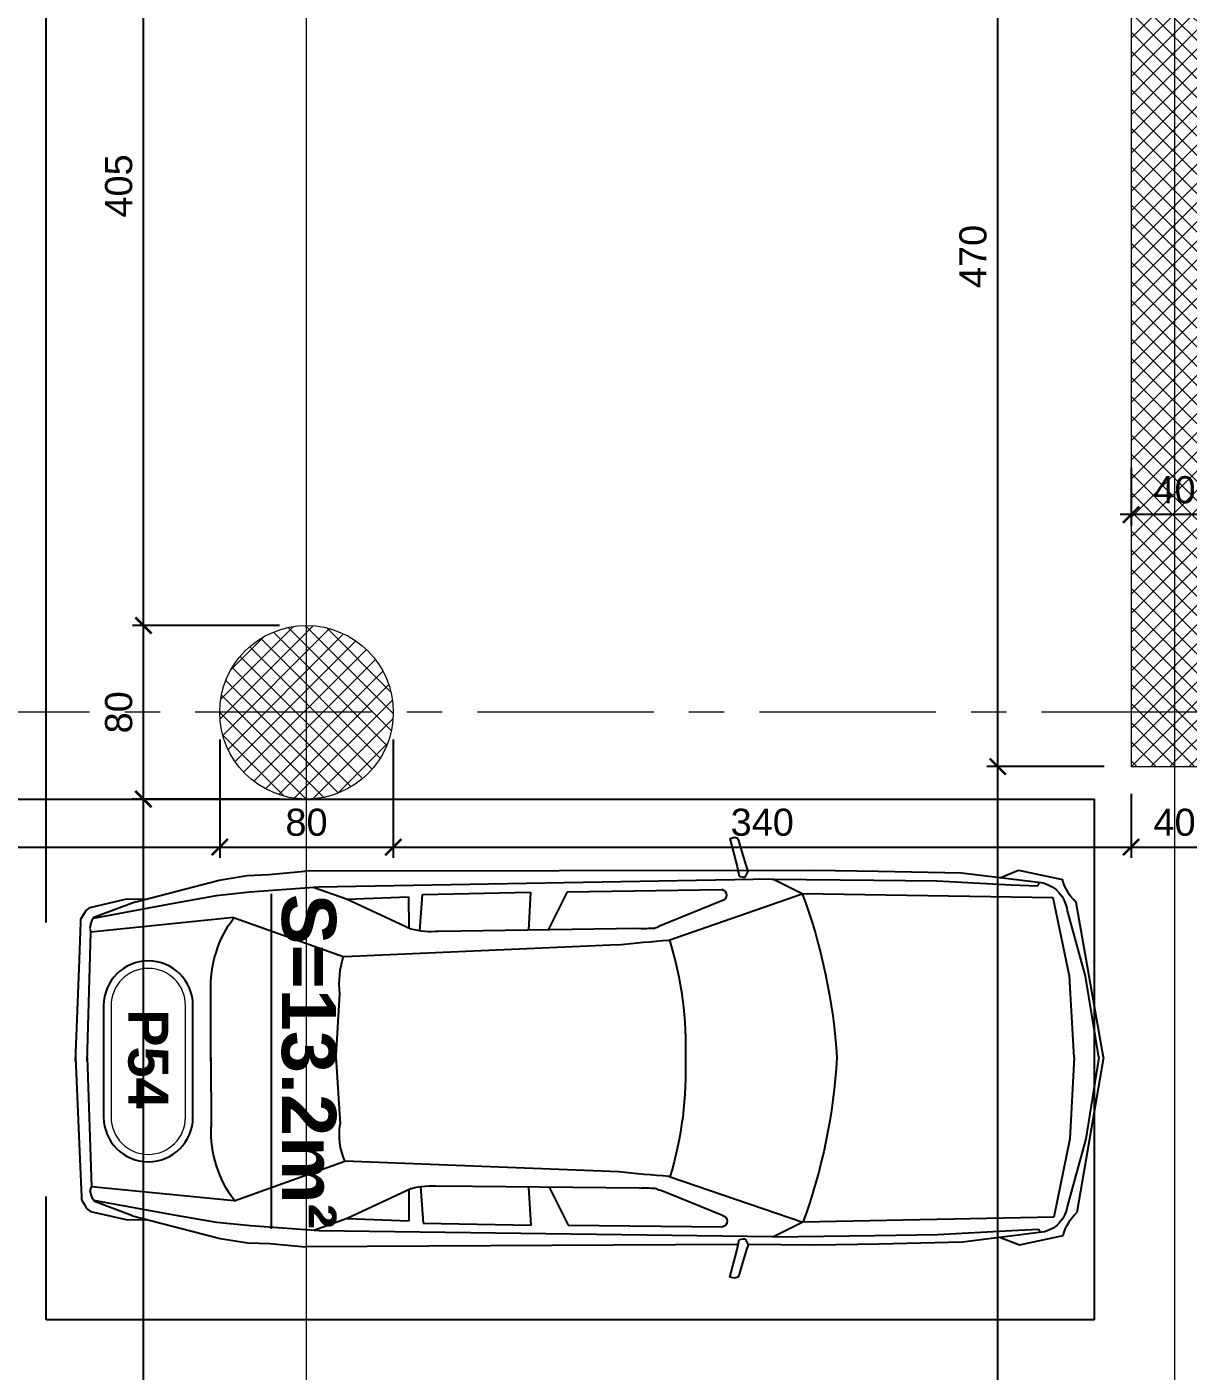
# Model space of a CAD drawing. Header units: centimetres. Extents: x 54080 to 59633, y -55119 to -48218.
# Drawn here: x 58069 to 58604, y -50301 to -49681 of the extents above; entities that cross this region are included whole.
import ezdxf
from ezdxf.enums import TextEntityAlignment as Align

# ---------------------------------------------------------------- set-up
doc = ezdxf.new("R2010")
doc.units = ezdxf.units.CM
doc.header["$LTSCALE"] = 50
doc.header["$MEASUREMENT"] = 0
for name, pattern in [('23486-A01$0${ Chain Double-Dash }', [0]), ('AXES', [2, 1.25, -0.25, 0.25, -0.25]), ('CACHE', [0.375, 0.25, -0.125]), ('CONTINU', [0])]:
    doc.linetypes.add(name, pattern=pattern)
doc.layers.get('0').update_dxf_attribs({"color": 8})
for name, color, linetype in [('AXES', 10, 'AXES'), ('BETON COUPE', 3, 'CONTINU'), ('COTE 50ème', 1, 'Continuous'), ('FINI', 251, 'Continuous'), ('PILIER', 7, 'Continuous'), ('TEXTE', 7, 'Continuous')]:
    doc.layers.add(name, color=color, linetype=linetype)
doc.layers.add('BETON HACHURE', color=253, linetype='Continuous', lineweight=13)
doc.layers.add('MACONNERIE COUPE', color=7, linetype='Continuous', lineweight=30)
doc.layers.add('HORS GEL', color=7, linetype='CACHE', lineweight=15, true_color=0x00661a)
doc.styles.add('BRMNAMES', font='swisseb.ttf', dxfattribs={"height": 20})
doc.styles.add('RS_TEXT_1.50', font='arial.ttf', dxfattribs={"height": 12.5})
doc.styles.add('RS_TXT_50', font='arial.ttf', dxfattribs={"height": 12.5})
doc.dimstyles.new('RS_50CM_LINEAIRE', dxfattribs={"dimscale": 5, "dimtxt": 12.5, "dimasz": 1.5, "dimexe": 1, "dimexo": 2.5, "dimgap": 1, "dimtad": 1, "dimdec": 1, "dimrnd": 0.5, "dimdsep": 46, "dimtxsty": 'RS_TXT_50', "dimblk1": 'ARCHTICK', "dimblk2": 'ARCHTICK', "dimsah": 1, "dimcen": 2.5, "dimdle": 1, "dimclrt": 4, "dimadec": 0, "dimazin": 2, "dimtfac": 1, "dimtdec": 1, "dimtix": 1, "dimtmove": 2, "dimatfit": 3, "dimfxl": 1, "dimtolj": 1, "dimtzin": 0, "dimarcsym": 0})

# ---------------------------------------------------------------- blocks, each defined once
blk = doc.blocks.new('A$C99aa3423')
at = {"layer": 'AXES', "lineweight": 5, "ltscale": 1.3}
blk.add_line((3195, 865), (-1985, 865), dxfattribs=at)
at = {"layer": 'HORS GEL', "linetype": '23486-A01$0${ Chain Double-Dash }', "ltscale": 1.2}
for p, q in [((1995, -1175), (1995, 1580)), ((2395, 1580), (2395, -4150))]:
    blk.add_line(p, q, dxfattribs=at)
blk = doc.blocks.new('_ArchTick')
at = {"color": 0, "linetype": 'ByBlock', "const_width": 0.15}
blk.add_lwpolyline([(-0.5, -0.5), (0.5, 0.5)], dxfattribs=at)
blk = doc.blocks.new('*D1001')
at = {"layer": 'COTE 50ème', "color": 0, "lineweight": -2, "ltscale": 0.5, "transparency": 16777216}
for p, q in [((58122.54, -50637.36), (58122.54, -50032.36)), ((58185.17, -50037.36), (58117.54, -50037.36)), ((58185.17, -50632.36), (58117.54, -50632.36))]:
    blk.add_line(p, q, dxfattribs=at)
at = {"layer": 'Defpoints', "color": 0, "ltscale": 0.5, "transparency": 16777216}
for p in [(58122.54, -50037.36), (58197.67, -50037.36), (58197.67, -50632.36)]:
    blk.add_point(p, dxfattribs=at)
at = {"layer": 'COTE 50ème', "color": 0, "lineweight": -2, "ltscale": 0.5, "transparency": 16777216, "xscale": 7.5, "yscale": 7.5, "zscale": 7.5}
for p, rotation in [((58122.54, -50037.36), 90), ((58122.54, -50632.36), 270)]:
    blk.add_blockref('_ArchTick', p, dxfattribs=dict(at, rotation=rotation))
at = {"layer": 'COTE 50ème', "color": 4, "ltscale": 0.5, "transparency": 16777216, "insert": (58111.16, -50334.86), "char_height": 12.5, "attachment_point": 5, "rotation": 90, "style": 'RS_TXT_50'}
blk.add_mtext('\\A1;595', dxfattribs=at)
blk = doc.blocks.new('*D1002')
at = {"layer": 'COTE 50ème', "color": 0, "lineweight": -2, "ltscale": 0.5, "transparency": 16777216}
for p, q in [((58122.54, -50042.36), (58122.54, -49952.36)), ((58185.17, -49957.36), (58117.54, -49957.36)), ((58185.17, -50037.36), (58117.54, -50037.36))]:
    blk.add_line(p, q, dxfattribs=at)
at = {"layer": 'Defpoints', "color": 0, "ltscale": 0.5, "transparency": 16777216}
for p in [(58122.54, -49957.36), (58197.67, -49957.36), (58197.67, -50037.36)]:
    blk.add_point(p, dxfattribs=at)
at = {"layer": 'COTE 50ème', "color": 0, "lineweight": -2, "ltscale": 0.5, "transparency": 16777216, "xscale": 7.5, "yscale": 7.5, "zscale": 7.5}
for p, rotation in [((58122.54, -49957.36), 90), ((58122.54, -50037.36), 270)]:
    blk.add_blockref('_ArchTick', p, dxfattribs=dict(at, rotation=rotation))
at = {"layer": 'COTE 50ème', "color": 4, "ltscale": 0.5, "transparency": 16777216, "insert": (58111.16, -49997.36), "char_height": 12.5, "attachment_point": 5, "rotation": 90, "style": 'RS_TXT_50'}
blk.add_mtext('\\A1;80', dxfattribs=at)
blk = doc.blocks.new('*D1003')
at = {"layer": 'COTE 50ème', "color": 0, "lineweight": -2, "ltscale": 0.5, "transparency": 16777216}
for p, q in [((58185.17, -49552.22), (58117.54, -49552.22)), ((58122.54, -49962.36), (58122.54, -49547.22)), ((58185.17, -49957.36), (58117.54, -49957.36))]:
    blk.add_line(p, q, dxfattribs=at)
at = {"layer": 'Defpoints', "color": 0, "ltscale": 0.5, "transparency": 16777216}
for p in [(58122.54, -49552.22), (58197.67, -49552.22), (58197.67, -49957.36)]:
    blk.add_point(p, dxfattribs=at)
at = {"layer": 'COTE 50ème', "color": 0, "lineweight": -2, "ltscale": 0.5, "transparency": 16777216, "xscale": 7.5, "yscale": 7.5, "zscale": 7.5}
for p, rotation in [((58122.54, -49552.22), 90), ((58122.54, -49957.36), 270)]:
    blk.add_blockref('_ArchTick', p, dxfattribs=dict(at, rotation=rotation))
at = {"layer": 'COTE 50ème', "color": 4, "ltscale": 0.5, "transparency": 16777216, "insert": (58111.16, -49754.79), "char_height": 12.5, "attachment_point": 5, "rotation": 90, "style": 'RS_TXT_50'}
blk.add_mtext('\\A1;405', dxfattribs=at)
blk = doc.blocks.new('*D1014')
at = {"layer": 'COTE 50ème', "color": 0, "lineweight": -2, "ltscale": 0.5, "transparency": 16777216}
for p, q in [((58516.22, -50652.36), (58516.22, -50017.36)), ((58565.17, -50022.36), (58511.22, -50022.36)), ((58565.17, -50647.36), (58511.22, -50647.36))]:
    blk.add_line(p, q, dxfattribs=at)
at = {"layer": 'Defpoints', "color": 0, "ltscale": 0.5, "transparency": 16777216}
for p in [(58516.22, -50022.36), (58577.67, -50022.36), (58577.67, -50647.36)]:
    blk.add_point(p, dxfattribs=at)
at = {"layer": 'COTE 50ème', "color": 0, "lineweight": -2, "ltscale": 0.5, "transparency": 16777216, "xscale": 7.5, "yscale": 7.5, "zscale": 7.5}
for p, rotation in [((58516.22, -50022.36), 90), ((58516.22, -50647.36), 270)]:
    blk.add_blockref('_ArchTick', p, dxfattribs=dict(at, rotation=rotation))
at = {"layer": 'COTE 50ème', "color": 4, "ltscale": 0.5, "transparency": 16777216, "insert": (58504.84, -50334.86), "char_height": 12.5, "attachment_point": 5, "rotation": 90, "style": 'RS_TXT_50'}
blk.add_mtext('\\A1;625', dxfattribs=at)
blk = doc.blocks.new('*D1015')
at = {"layer": 'COTE 50ème', "color": 0, "lineweight": -2, "ltscale": 0.5, "transparency": 16777216}
for p, q in [((58565.18, -49552.22), (58511.22, -49552.22)), ((58516.22, -50027.36), (58516.22, -49547.22)), ((58565.17, -50022.36), (58511.22, -50022.36))]:
    blk.add_line(p, q, dxfattribs=at)
at = {"layer": 'Defpoints', "color": 0, "ltscale": 0.5, "transparency": 16777216}
for p in [(58516.22, -49552.22), (58577.68, -49552.22), (58577.67, -50022.36)]:
    blk.add_point(p, dxfattribs=at)
at = {"layer": 'COTE 50ème', "color": 0, "lineweight": -2, "ltscale": 0.5, "transparency": 16777216, "xscale": 7.5, "yscale": 7.5, "zscale": 7.5}
for p, rotation in [((58516.22, -49552.22), 90), ((58516.22, -50022.36), 270)]:
    blk.add_blockref('_ArchTick', p, dxfattribs=dict(at, rotation=rotation))
at = {"layer": 'COTE 50ème', "color": 4, "ltscale": 0.5, "transparency": 16777216, "insert": (58504.84, -49787.29), "char_height": 12.5, "attachment_point": 5, "rotation": 90, "style": 'RS_TXT_50'}
blk.add_mtext('\\A1;470', dxfattribs=at)
blk = doc.blocks.new('*D1320')
at = {"layer": 'COTE 50ème', "color": 0, "lineweight": -2, "ltscale": 0.5, "transparency": 16777216}
for p, q in [((58577.67, -49884.72), (58577.67, -49911.24)), ((58617.67, -49884.72), (58617.67, -49911.24)), ((58622.67, -49906.24), (58572.67, -49906.24))]:
    blk.add_line(p, q, dxfattribs=at)
at = {"layer": 'Defpoints', "color": 0, "ltscale": 0.5, "transparency": 16777216}
for p in [(58577.67, -49872.22), (58617.67, -49872.22), (58577.67, -49906.24)]:
    blk.add_point(p, dxfattribs=at)
at = {"layer": 'COTE 50ème', "color": 0, "lineweight": -2, "ltscale": 0.5, "transparency": 16777216, "xscale": 7.5, "yscale": 7.5, "zscale": 7.5, "rotation": 180}
blk.add_blockref('_ArchTick', (58577.67, -49906.24), dxfattribs=at)
at = {"layer": 'COTE 50ème', "color": 0, "lineweight": -2, "ltscale": 0.5, "transparency": 16777216, "xscale": 7.5, "yscale": 7.5, "zscale": 7.5}
blk.add_blockref('_ArchTick', (58617.67, -49906.24), dxfattribs=at)
at = {"layer": 'COTE 50ème', "color": 4, "ltscale": 0.5, "transparency": 16777216, "insert": (58597.67, -49894.86), "char_height": 12.5, "attachment_point": 5, "style": 'RS_TXT_50'}
blk.add_mtext('\\A1;40', dxfattribs=at)
blk = doc.blocks.new('*D1357')
at = {"layer": 'COTE 50ème', "color": 0, "lineweight": -2, "ltscale": 0.5, "transparency": 16777216}
for p, q in [((57612.67, -50009.86), (57612.67, -50064.48)), ((58157.67, -50009.86), (58157.67, -50064.48)), ((57607.67, -50059.48), (58162.67, -50059.48))]:
    blk.add_line(p, q, dxfattribs=at)
at = {"layer": 'Defpoints', "color": 0, "ltscale": 0.5, "transparency": 16777216}
for p in [(57612.67, -49997.36), (58157.67, -49997.36), (58157.67, -50059.48)]:
    blk.add_point(p, dxfattribs=at)
at = {"layer": 'COTE 50ème', "color": 0, "lineweight": -2, "ltscale": 0.5, "transparency": 16777216, "xscale": 7.5, "yscale": 7.5, "zscale": 7.5, "rotation": 180}
blk.add_blockref('_ArchTick', (57612.67, -50059.48), dxfattribs=at)
at = {"layer": 'COTE 50ème', "color": 0, "lineweight": -2, "ltscale": 0.5, "transparency": 16777216, "xscale": 7.5, "yscale": 7.5, "zscale": 7.5}
blk.add_blockref('_ArchTick', (58157.67, -50059.48), dxfattribs=at)
at = {"layer": 'COTE 50ème', "color": 4, "ltscale": 0.5, "transparency": 16777216, "insert": (57885.17, -50048.12), "char_height": 12.5, "attachment_point": 5, "style": 'RS_TXT_50'}
blk.add_mtext('\\A1;545', dxfattribs=at)
blk = doc.blocks.new('*D1358')
at = {"layer": 'COTE 50ème', "color": 0, "lineweight": -2, "ltscale": 0.5, "transparency": 16777216}
for p, q in [((58157.67, -50009.86), (58157.67, -50064.48)), ((58237.67, -50009.86), (58237.67, -50064.48)), ((58152.67, -50059.48), (58242.67, -50059.48))]:
    blk.add_line(p, q, dxfattribs=at)
at = {"layer": 'Defpoints', "color": 0, "ltscale": 0.5, "transparency": 16777216}
for p in [(58157.67, -49997.36), (58237.67, -49997.36), (58237.67, -50059.48)]:
    blk.add_point(p, dxfattribs=at)
at = {"layer": 'COTE 50ème', "color": 0, "lineweight": -2, "ltscale": 0.5, "transparency": 16777216, "xscale": 7.5, "yscale": 7.5, "zscale": 7.5, "rotation": 180}
blk.add_blockref('_ArchTick', (58157.67, -50059.48), dxfattribs=at)
at = {"layer": 'COTE 50ème', "color": 0, "lineweight": -2, "ltscale": 0.5, "transparency": 16777216, "xscale": 7.5, "yscale": 7.5, "zscale": 7.5}
blk.add_blockref('_ArchTick', (58237.67, -50059.48), dxfattribs=at)
at = {"layer": 'COTE 50ème', "color": 4, "ltscale": 0.5, "transparency": 16777216, "insert": (58197.67, -50048.1), "char_height": 12.5, "attachment_point": 5, "style": 'RS_TXT_50'}
blk.add_mtext('\\A1;80', dxfattribs=at)
blk = doc.blocks.new('*D1359')
at = {"layer": 'COTE 50ème', "color": 0, "lineweight": -2, "ltscale": 0.5, "transparency": 16777216}
for p, q in [((58237.67, -50009.86), (58237.67, -50064.48)), ((58577.66, -50034.86), (58577.66, -50064.48)), ((58232.67, -50059.48), (58582.66, -50059.48))]:
    blk.add_line(p, q, dxfattribs=at)
at = {"layer": 'Defpoints', "color": 0, "ltscale": 0.5, "transparency": 16777216}
for p in [(58237.67, -49997.36), (58577.66, -50022.36), (58577.66, -50059.48)]:
    blk.add_point(p, dxfattribs=at)
at = {"layer": 'COTE 50ème', "color": 0, "lineweight": -2, "ltscale": 0.5, "transparency": 16777216, "xscale": 7.5, "yscale": 7.5, "zscale": 7.5, "rotation": 180}
blk.add_blockref('_ArchTick', (58237.67, -50059.48), dxfattribs=at)
at = {"layer": 'COTE 50ème', "color": 0, "lineweight": -2, "ltscale": 0.5, "transparency": 16777216, "xscale": 7.5, "yscale": 7.5, "zscale": 7.5}
blk.add_blockref('_ArchTick', (58577.66, -50059.48), dxfattribs=at)
at = {"layer": 'COTE 50ème', "color": 4, "ltscale": 0.5, "transparency": 16777216, "insert": (58407.67, -50048.1), "char_height": 12.5, "attachment_point": 5, "style": 'RS_TXT_50'}
blk.add_mtext('\\A1;340', dxfattribs=at)
blk = doc.blocks.new('*D1360')
at = {"layer": 'COTE 50ème', "color": 0, "lineweight": -2, "ltscale": 0.5, "transparency": 16777216}
for p, q in [((58577.66, -50034.86), (58577.66, -50064.48)), ((58617.67, -50034.86), (58617.67, -50064.48)), ((58572.66, -50059.48), (58622.67, -50059.48))]:
    blk.add_line(p, q, dxfattribs=at)
at = {"layer": 'Defpoints', "color": 0, "ltscale": 0.5, "transparency": 16777216}
for p in [(58577.66, -50022.36), (58617.67, -50022.36), (58617.67, -50059.48)]:
    blk.add_point(p, dxfattribs=at)
at = {"layer": 'COTE 50ème', "color": 0, "lineweight": -2, "ltscale": 0.5, "transparency": 16777216, "xscale": 7.5, "yscale": 7.5, "zscale": 7.5, "rotation": 180}
blk.add_blockref('_ArchTick', (58577.66, -50059.48), dxfattribs=at)
at = {"layer": 'COTE 50ème', "color": 0, "lineweight": -2, "ltscale": 0.5, "transparency": 16777216, "xscale": 7.5, "yscale": 7.5, "zscale": 7.5}
blk.add_blockref('_ArchTick', (58617.67, -50059.48), dxfattribs=at)
at = {"layer": 'COTE 50ème', "color": 4, "ltscale": 0.5, "transparency": 16777216, "insert": (58597.67, -50048.1), "char_height": 12.5, "attachment_point": 5, "style": 'RS_TXT_50'}
blk.add_mtext('\\A1;40', dxfattribs=at)
blk = doc.blocks.new('PILIER')
at = {"color": 252}
blk.add_lwpolyline([(1.563, 1.2), (-1.437, 1.2, 1), (-1.437, -1.2), (1.563, -1.2, 1), (1.563, 1.2, -1)], format="xyb", dxfattribs=at)
at = {"color": 10, "lineweight": 20}
blk.add_lwpolyline([(1.563, 1), (-1.437, 1, 1), (-1.437, -1), (1.563, -1, 1)], format="xyb", close=True, dxfattribs=at)
at = {"color": 7, "style": 'BRMNAMES'}
blk.add_attdef('PILIER_TEXTE', text='', height=1.076, dxfattribs=at).set_placement((0, 0), align=Align.MIDDLE_CENTER)

msp = doc.modelspace()

# ---------------------------------------------------------------- hatches: boundary and pattern name
at = {"layer": 'BETON HACHURE', "transparency": 33554585}
h = msp.add_hatch(dxfattribs=at)
h.set_pattern_fill('ANSI37', color=256, scale=50, angle=270, style=0)
h.set_pattern_definition([(315, (861.459, 19655.393), (4.4194174, 4.4194174), []), (45, (861.459, 19655.393), (-4.4194174, 4.4194174), [])])
h.paths.add_polyline_path([(56357.67, -51847.22), (56382.67, -51847.22), (56382.67, -52172.22), (56357.67, -52172.22)], flags=0)
h.paths.add_polyline_path([(56357.67, -51847.22), (56382.67, -51847.22), (56382.67, -52172.22), (56357.67, -52172.22)], flags=0)
h.paths.add_polyline_path([(58537.67, -51987.36), (58537.67, -52037.36), (58617.67, -52037.36), (58617.67, -51987.36)], flags=0)
h.paths.add_polyline_path([(58157.67, -51987.36), (58157.67, -52037.36), (58237.67, -52037.36), (58237.67, -51987.36)], flags=0)
edge = h.paths.add_edge_path(flags=0)
edge.add_arc((58197.67, -50672.36), 40, 0, 360)
edge = h.paths.add_edge_path(flags=0)
edge.add_arc((58197.67, -49997.36), 40, 0, 360)
edge = h.paths.add_edge_path(flags=0)
edge.add_arc((58197.67, -51272.36), 40, 0, 360)
h.paths.add_polyline_path([(59277.67, -49527.22), (54853.83, -49527.22), (54464.54, -54263.92), (59277.59, -54736.58), (59277.67, -54713.51)])
edge = h.paths.add_edge_path(flags=0)
edge.add_arc((58197.67, -51272.36), 40, 0, 360)
h.paths.add_polyline_path([(56982.67, -49552.22), (56982.67, -49972.36), (57007.67, -49972.36), (57007.67, -49552.22), (58577.68, -49552.22), (58577.67, -50022.36), (58617.67, -50022.36), (58617.67, -49552.22), (59247.67, -49552.22), (59247.67, -51282.36), (58617.67, -51282.36), (58617.67, -50647.36), (58577.67, -50647.36), (58577.67, -51312.36), (59247.67, -51312.36), (59247.67, -52057.36), (58577.67, -52057.36), (58577.67, -53447.36), (58617.67, -53447.36), (58617.67, -52087.36), (59247.67, -52087.36), (59247.67, -54709.01), (58245.17, -54610.07), (58245.17, -54122.36), (58220.17, -54122.36), (58220.17, -54607.62), (56915.17, -54479.46), (56915.17, -54122.36), (56890.17, -54122.36), (56890.17, -54477.01), (55702.67, -54360.39), (55702.67, -54122.36), (55652.67, -54122.36), (55652.67, -54355.48), (54491.47, -54241.45), (54666.86, -52107.36), (54872.67, -52107.36), (54872.67, -52057.36), (54670.97, -52057.36), (54672.82, -52037.36), (54872.67, -52037.36), (54872.67, -51987.36), (54676.72, -51987.36), (54733.43, -51297.36), (54872.67, -51297.36), (54872.67, -51247.36), (54737.54, -51247.36), (54782.74, -50697.36), (54872.67, -50697.36), (54872.67, -50647.36), (54786.85, -50647.36), (54876.86, -49552.22), (55655.17, -49552.22), (55655.17, -49972.36), (55680.17, -49972.36), (55680.17, -49552.22)], flags=16)
h.paths.add_polyline_path([(58157.67, -51232.36), (58157.67, -51312.36), (58237.67, -51312.36), (58237.67, -51232.36)], flags=0)

# ---------------------------------------------------------------- linework, layer by layer
at = {"layer": 'BETON COUPE', "lineweight": 5}
msp.add_lwpolyline([(54872.67, -51297.36), (54872.67, -51247.36), (54737.54, -51247.36), (54782.74, -50697.36), (54872.67, -50697.36), (54872.67, -50647.36), (54786.85, -50647.36), (54876.86, -49552.22), (55655.17, -49552.22), (55655.17, -49972.36), (55680.17, -49972.36), (55680.17, -49552.22), (56982.67, -49552.22), (56982.67, -49972.36), (57007.67, -49972.36), (57007.67, -49552.22), (58577.68, -49552.22), (58577.66, -50022.36), (58617.67, -50022.36), (58617.67, -49552.22), (59247.67, -49552.22), (59247.67, -51282.36)], dxfattribs=at)
at = {"layer": 'BETON COUPE', "lineweight": 5, "ltscale": 0.5}
msp.add_circle((58197.67, -49997.36), 40, dxfattribs=at)
at = {"layer": 'FINI'}
for p, q in [((58077.67, -50037.36), (58077.67, -49554.2)), ((58020.83, -50037.36), (58077.67, -50037.36)), ((58077.67, -50094.2), (58077.67, -50037.36)), ((58077.67, -50037.36), (58560.83, -50037.36)), ((58560.83, -50277.36), (58560.83, -50037.36)), ((58395.05, -50055.09), (58392.8, -50055.68)), ((58396.43, -50055.53), (58395.05, -50055.09)), ((58392.77, -50055.57), (58396.11, -50068.34)), ((58396.9, -50056.44), (58396.43, -50055.53)), ((58397.85, -50059.63), (58396.9, -50056.44)), ((58400.22, -50067.83), (58397.85, -50059.63)), ((58157.48, -50074.67), (58170.3, -50072.52)), ((58170.3, -50072.52), (58180.37, -50072.17)), ((58180.37, -50072.17), (58196.84, -50070.52)), ((58431.41, -50070.33), (58196.84, -50070.52)), ((58396.6, -50070.66), (58396.1, -50070.66)), ((58396.11, -50068.34), (58397.08, -50072.9)), ((58397.08, -50072.9), (58398.91, -50073.34)), ((58398.91, -50073.34), (58399.82, -50073.33)), ((58399.82, -50073.33), (58401.17, -50070.57)), ((58401.17, -50070.57), (58400.22, -50067.83)), ((58461.13, -50070.65), (58431.41, -50070.33)), ((58499.53, -50071.52), (58461.13, -50070.65)), ((58537.43, -50076.05), (58499.53, -50071.52)), ((58517.19, -50073.63), (58525.81, -50070.17)), ((58525.81, -50070.17), (58545.97, -50074.37)), ((58118.96, -50084.77), (58157.48, -50074.67)), ((58203.17, -50077.91), (58171.59, -50080.31)), ((58216.07, -50083.54), (58200.66, -50078.1)), ((58412.17, -50074.23), (58203.17, -50077.91)), ((58317.9, -50080.15), (58388.98, -50078.94)), ((58412.17, -50074.23), (58459.26, -50074.75)), ((58426.11, -50080.98), (58412.55, -50074.24)), ((58459.26, -50074.75), (58488.06, -50075.06)), ((58488.06, -50075.06), (58522.33, -50076.8)), ((58522.33, -50076.8), (58534.67, -50077.39)), ((58534.67, -50077.39), (58535.48, -50075.82)), ((58097.9, -50087.28), (58114.86, -50083.35)), ((58136.33, -50085.41), (58099.32, -50092.4)), ((58118.96, -50084.77), (58099.68, -50091.87)), ((58114.86, -50083.35), (58123.98, -50083.45)), ((58156.03, -50081.97), (58136.33, -50085.41)), ((58171.59, -50080.31), (58156.03, -50081.97)), ((58216.07, -50083.54), (58244.71, -50082.42)), ((58245.8, -50097.27), (58216.07, -50083.54)), ((58244.71, -50082.42), (58244.74, -50096.65)), ((58249.91, -50098.12), (58251.08, -50081.35)), ((58251.08, -50081.35), (58300.93, -50080.18)), ((58300.93, -50080.18), (58299.94, -50097.74)), ((58309.22, -50097.62), (58317.9, -50080.15)), ((58388.99, -50084.24), (58360.37, -50095.97)), ((58364.63, -50102.33), (58426.11, -50080.98)), ((58541.75, -50082.87), (58426.11, -50080.98)), ((58549.25, -50118.92), (58541.75, -50082.87)), ((58564.93, -50156.38), (58552.36, -50084.97)), ((58093.72, -50092.72), (58095.12, -50090.45)), ((58095.12, -50090.45), (58096.05, -50088.63)), ((58096.05, -50088.63), (58097.9, -50087.28)), ((58164.12, -50091.92), (58098.35, -50098.63)), ((58099.68, -50091.87), (58098.75, -50093.23)), ((58163.98, -50091.93), (58215.07, -50110.06)), ((58556.67, -50118.9), (58548.12, -50088.16)), ((58093.07, -50111.38), (58093.71, -50094.09)), ((58093.71, -50094.09), (58093.72, -50092.72)), ((58098.28, -50094.6), (58097.79, -50096.88)), ((58097.79, -50096.88), (58098.35, -50098.63)), ((58098.75, -50093.23), (58098.28, -50094.6)), ((58350.83, -50097.05), (58258.54, -50098.3)), ((58096.55, -50158.33), (58098.35, -50098.63)), ((58341.29, -50104.5), (58215.07, -50110.06)), ((58091.25, -50158.34), (58093.07, -50111.38)), ((58551.35, -50156.41), (58549.25, -50118.92)), ((58562.83, -50156.39), (58556.67, -50118.9)), ((58153.64, -50158.21), (58153.57, -50126.1)), ((58211.16, -50158.11), (58212.98, -50127.04)), ((58091.25, -50156.38), (58093.26, -50203.34)), ((58096.55, -50156.37), (58098.59, -50216.06)), ((58153.63, -50156.25), (58153.7, -50188.36)), ((58211.16, -50156.12), (58213.1, -50187.18)), ((58551.35, -50156.41), (58549.4, -50193.91)), ((58564.93, -50156.38), (58552.65, -50227.85)), ((58562.83, -50156.39), (58556.83, -50193.9)), ((58549.4, -50193.91), (58542.05, -50229.99)), ((58556.83, -50193.9), (58548.4, -50224.68)), ((58093.26, -50203.34), (58093.97, -50220.62)), ((58164.25, -50222.49), (58215.26, -50204.15)), ((58341.51, -50209.19), (58215.26, -50204.15)), ((58098.04, -50217.82), (58098.59, -50216.06)), ((58164.39, -50222.5), (58098.59, -50216.06)), ((58250.16, -50215.95), (58251.39, -50232.72)), ((58351.07, -50216.6), (58258.78, -50215.73)), ((58301.25, -50233.67), (58300.18, -50216.12)), ((58364.85, -50211.27), (58426.42, -50232.36)), ((58077.67, -50277.36), (58077.67, -50220.52)), ((58093.97, -50220.62), (58093.99, -50221.99)), ((58093.99, -50221.99), (58095.4, -50224.26)), ((58098.53, -50220.09), (58098.04, -50217.82)), ((58099.01, -50221.46), (58098.53, -50220.09)), ((58099.95, -50222.82), (58099.01, -50221.46)), ((58136.62, -50229.13), (58099.59, -50222.29)), ((58246.05, -50216.82), (58216.38, -50230.67)), ((58245.02, -50231.67), (58244.99, -50217.31)), ((58309.46, -50216.21), (58318.22, -50233.64)), ((58389.29, -50229.25), (58360.62, -50217.64)), ((58095.4, -50224.26), (58096.34, -50226.07)), ((58096.34, -50226.07), (58098.19, -50227.42)), ((58098.19, -50227.42), (58115.16, -50231.28)), ((58117.42, -50229.41), (58099.95, -50222.82)), ((58115.16, -50231.28), (58124.16, -50231.14)), ((58117.42, -50229.41), (58157.82, -50239.78)), ((58156.34, -50232.49), (58136.62, -50229.13)), ((58171.91, -50234.08), (58156.34, -50232.49)), ((58203.49, -50236.35), (58171.91, -50234.08)), ((58216.38, -50230.67), (58200.99, -50236.17)), ((58216.38, -50230.67), (58245.02, -50231.67)), ((58251.39, -50232.72), (58301.25, -50233.67)), ((58318.22, -50233.64), (58389.3, -50234.55)), ((58426.42, -50232.36), (58412.89, -50239.16)), ((58542.05, -50229.99), (58426.42, -50232.36)), ((58157.82, -50239.78), (58170.65, -50241.88)), ((58412.51, -50239.16), (58203.49, -50236.35)), ((58396.11, -50244.94), (58397.08, -50240.37)), ((58397.08, -50240.37), (58398.91, -50239.94)), ((58398.91, -50239.94), (58399.82, -50239.95)), ((58399.82, -50239.95), (58401.17, -50242.71)), ((58412.51, -50239.16), (58459.6, -50238.46)), ((58459.6, -50238.46), (58488.4, -50238.02)), ((58488.4, -50238.02), (58522.66, -50236.14)), ((58537.76, -50236.83), (58499.88, -50241.51)), ((58517.54, -50239.33), (58526.16, -50242.76)), ((58522.66, -50236.14), (58535, -50235.5)), ((58526.16, -50242.76), (58546.31, -50238.47)), ((58535, -50235.5), (58535.82, -50237.07)), ((58170.65, -50241.88), (58180.72, -50242.18)), ((58180.72, -50242.18), (58197.2, -50243.76)), ((58396.1, -50242.61), (58197.2, -50243.76)), ((58392.77, -50257.7), (58396.11, -50244.94)), ((58396.6, -50242.61), (58396.1, -50242.61)), ((58400.22, -50245.44), (58397.85, -50253.64)), ((58401.17, -50242.71), (58400.22, -50245.44)), ((58431.77, -50242.99), (58401.17, -50242.66)), ((58461.49, -50242.54), (58431.77, -50242.99)), ((58499.88, -50241.51), (58461.49, -50242.54)), ((58395.05, -50258.18), (58392.8, -50257.6)), ((58396.43, -50257.74), (58395.05, -50258.18)), ((58396.9, -50256.83), (58396.43, -50257.74)), ((58397.85, -50253.64), (58396.9, -50256.83)), ((58560.83, -50277.36), (58077.67, -50277.36))]:
    msp.add_line(p, q, dxfattribs=at)
at = {"layer": 'FINI', "extrusion": (0, 0, -1)}
for centre, major_axis, ratio, start_param, end_param in [((58388.45, -50081.59), (-2.56, 0.88), 1, 1.435807, 4.182632), ((58533.35, -50090.43), (14.94, 0.38), 1, -1.269219, -0.12741), ((58567.95, -50068.34), (22.79, 0.28), 1, 2.33652, 2.886122), ((58239.58, -50164.82), (-30.21, 230.33), 0.871542, 1.314587, 1.649297), ((58206.9, -50124.03), (-53.36, 0.57), 1, -0.04965, 0.632628), ((58254.95, -50063.59), (-34.89, 0.83), 1, 4.585523, 4.953624), ((58353.31, -50016.93), (80.15, 0.77), 0.999999, 1.522288, 1.611465), ((58354.59, -50085.29), (-5.81, 10.66), 1, 3.144817, 3.358791), ((58454.26, -51192.7), (-232.64, 1069.03), 1, 0.110836, 0.132256), ((58202.56, -50151.89), (169.78, 1.6), 1, -0.287391, 0.04404), ((58256.91, -50122.69), (44.14, 0.78), 1, 3.06056, 3.452838), ((58202.58, -50162.38), (169.79, 0.75), 1, -0.03434, 0.297091), ((58239.55, -50149.29), (29.26, 230.45), 0.871538, 1.492296, 1.827005), ((58207.04, -50190.22), (-53.36, 0.48), 1, -0.656582, 0.025696), ((58257.05, -50191.35), (44.24, 1.25), 0.85675, 2.830193, 3.284587), ((58449.97, -49120.53), (-1092.99, 48.28), 1, -1.537057, -1.515637), ((58255.34, -50250.46), (34.89, 0.82), 1, 4.466762, 4.834863), ((58353.89, -50296.71), (80.13, 2.06), 1, 4.702988, 4.792166), ((58354.89, -50228.35), (-12.07, 1.35), 1, 1.736829, 1.950804), ((58533.63, -50222.47), (-14.94, 0.38), 1, 3.264527, 4.406336), ((58568.32, -50244.41), (-22.65, 2.55), 1, 0.151456, 0.701058), ((58388.76, -50231.9), (-2.56, 0.88), 1, 1.435807, 4.182632)]:
    msp.add_ellipse(centre, major_axis=major_axis, ratio=ratio, start_param=start_param, end_param=end_param, dxfattribs=at)

# ---------------------------------------------------------------- block references
at = {"layer": 'MACONNERIE COUPE', "lineweight": 5, "ltscale": 0.5}
msp.add_blockref('A$C99aa3423', (56202.67, -50862.36), dxfattribs=at)
at = {"layer": 'PILIER', "xscale": 17.145, "yscale": 17.145, "zscale": 17.145, "rotation": 270}
msp.add_blockref('PILIER', (58124.76, -50157.13), dxfattribs=at).add_auto_attribs({'PILIER_TEXTE': 'P54'})

# ---------------------------------------------------------------- texts
at = {"layer": 'TEXTE', "insert": (58198.62, -50158.21), "char_height": 25, "width": 958.4363, "attachment_point": 5, "rotation": 270, "style": 'RS_TEXT_1.50'}
msp.add_mtext('{\\fArial|b1|i0|c0|p34;\\LS=13.2m²}', dxfattribs=at)

# ---------------------------------------------------------------- dimensions: what is measured, and where the dimension line sits
at = {"layer": 'COTE 50ème', "ltscale": 0.5}
for base, p1, p2, picture, middle in [((58122.54, -49552.22), (58197.67, -49957.36), (58197.67, -49552.22), '*D1003', (58111.16, -49754.79)), ((58516.22, -49552.22), (58577.67, -50022.36), (58577.68, -49552.22), '*D1015', (58504.84, -49787.29)), ((58122.54, -49957.36), (58197.67, -50037.36), (58197.67, -49957.36), '*D1002', (58111.16, -49997.36)), ((58516.22, -50022.36), (58577.67, -50647.36), (58577.67, -50022.36), '*D1014', (58504.84, -50334.86)), ((58122.54, -50037.36), (58197.67, -50632.36), (58197.67, -50037.36), '*D1001', (58111.16, -50334.86))]:
    dim = msp.add_linear_dim(base=base, p1=p1, p2=p2, angle=90, dimstyle='RS_50CM_LINEAIRE', dxfattribs=at)
    dim.commit()
    dim.dimension.update_dxf_attribs({"geometry": picture, "text_midpoint": middle})
for base, p1, p2, picture, middle in [((58577.67, -49906.24), (58617.67, -49872.22), (58577.67, -49872.22), '*D1320', (58597.67, -49894.86)), ((58157.67, -50059.48), (57612.67, -49997.36), (58157.67, -49997.36), '*D1357', (57885.17, -50048.12)), ((58237.67, -50059.48), (58157.67, -49997.36), (58237.67, -49997.36), '*D1358', (58197.67, -50048.1)), ((58577.66, -50059.48), (58237.67, -49997.36), (58577.66, -50022.36), '*D1359', (58407.67, -50048.1)), ((58617.67, -50059.48), (58577.66, -50022.36), (58617.67, -50022.36), '*D1360', (58597.67, -50048.1))]:
    dim = msp.add_linear_dim(base=base, p1=p1, p2=p2, dimstyle='RS_50CM_LINEAIRE', dxfattribs=at)
    dim.commit()
    dim.dimension.update_dxf_attribs({"geometry": picture, "text_midpoint": middle})

doc.saveas('drawing.dxf')
